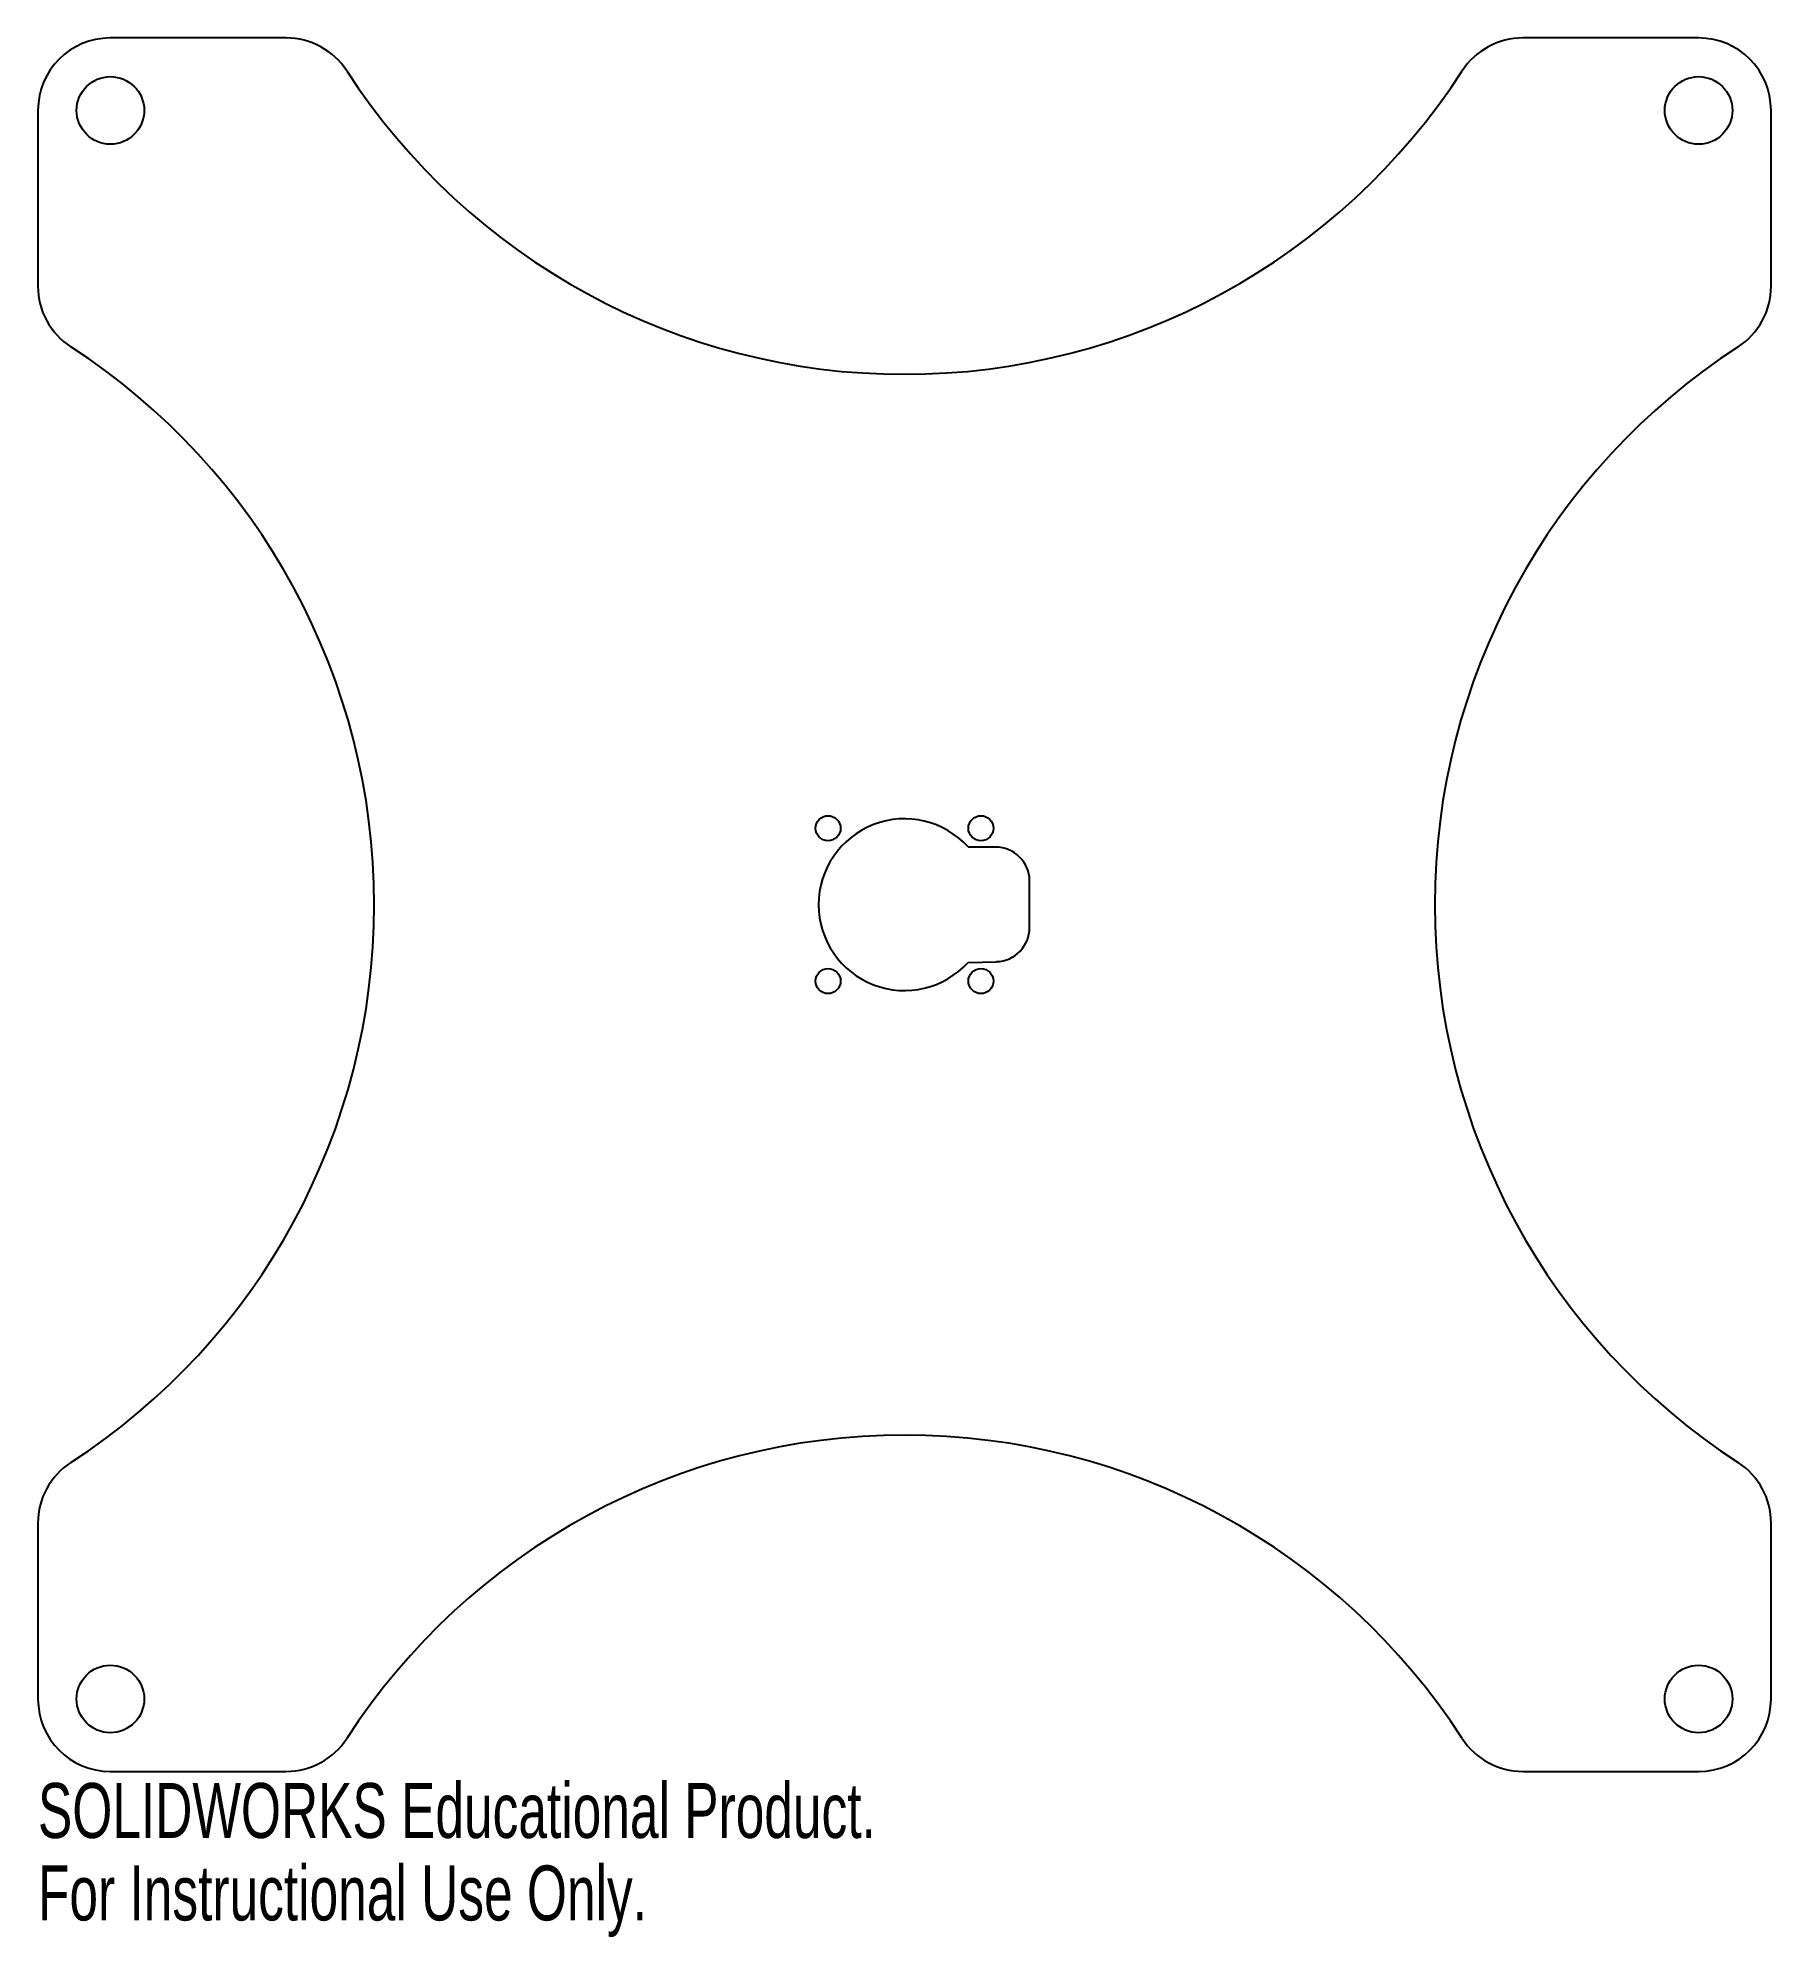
# Model space of a CAD drawing. Header units: millimetres. Extents: x -76 to 76, y -91 to 76.
import ezdxf

# ---------------------------------------------------------------- set-up
doc = ezdxf.new("R2010")
doc.units = ezdxf.units.MM
doc.styles.add('SLDTEXTSTYLE0', font='TXT', dxfattribs={"width": 0.7})

msp = doc.modelspace()

# ---------------------------------------------------------------- linework, layer by layer
at = {"color": 7, "linetype": 'Continuous', "lineweight": 25}
for p, q in [((-54.37, 76.2), (-69.85, 76.2)), ((69.85, 76.2), (54.37, 76.2)), ((-76.2, 69.85), (-76.2, 54.37)), ((76.2, 54.37), (76.2, 69.85)), ((8, 5.07), (5.59, 5.07)), ((11, -2.01), (11, 2.07)), ((5.59, -5.07), (8.08, -5.01)), ((-76.2, -54.37), (-76.2, -69.85)), ((76.2, -69.85), (76.2, -54.37)), ((-69.85, -76.2), (-54.37, -76.2)), ((54.37, -76.2), (69.85, -76.2))]:
    msp.add_line(p, q, dxfattribs=at)
for centre, radius in [((-69.83, 69.83), 2.97), ((69.83, 69.83), 2.97), ((-6.72, 6.72), 1.1), ((6.72, 6.72), 1.1), ((-6.72, -6.72), 1.1), ((6.72, -6.72), 1.1), ((-69.83, -69.83), 2.97), ((69.83, -69.83), 2.97)]:
    msp.add_circle(centre, radius, dxfattribs=at)
for centre, radius, start, end in [((-69.85, 69.85), 6.35, 90, 180), ((-54.37, 69.85), 6.35, 32.9184, 90), ((54.37, 69.85), 6.35, 90, 147.0816), ((69.85, 69.85), 6.35, 0, 90), ((0, 105.05), 58.42, 212.9184, 327.0816), ((-69.85, 54.37), 6.35, 180, 237.0816), ((69.85, 54.37), 6.35, 302.9184, 0), ((-105.05, 0), 58.42, 302.9184, 57.0816), ((105.05, 0), 58.42, 122.9184, 237.0816), ((0, 0), 7.55, 42.2328, 317.7672), ((8, 2.07), 3, 0, 90), ((8, -2.01), 3, 271.5817, 0), ((0, -105.05), 58.42, 32.9184, 147.0816), ((-69.85, -54.37), 6.35, 122.9184, 180), ((69.85, -54.37), 6.35, 0, 57.0816), ((-69.85, -69.85), 6.35, 180, 270), ((69.85, -69.85), 6.35, 270, 0), ((-54.37, -69.85), 6.35, 270, 327.0816), ((54.37, -69.85), 6.35, 212.9184, 270)]:
    msp.add_arc(centre, radius, start, end, dxfattribs=at)

# ---------------------------------------------------------------- texts
at = {"color": 7, "linetype": 'Continuous', "char_height": 4.8336, "attachment_point": 1, "style": 'SLDTEXTSTYLE0'}
for s, insert in [('SOLIDWORKS Educational Product.', (-76.2, -77.22)), ('For Instructional Use Only.', (-76.2, -84.47))]:
    msp.add_mtext(s, dxfattribs=dict(at, insert=insert))

doc.saveas('drawing.dxf')
